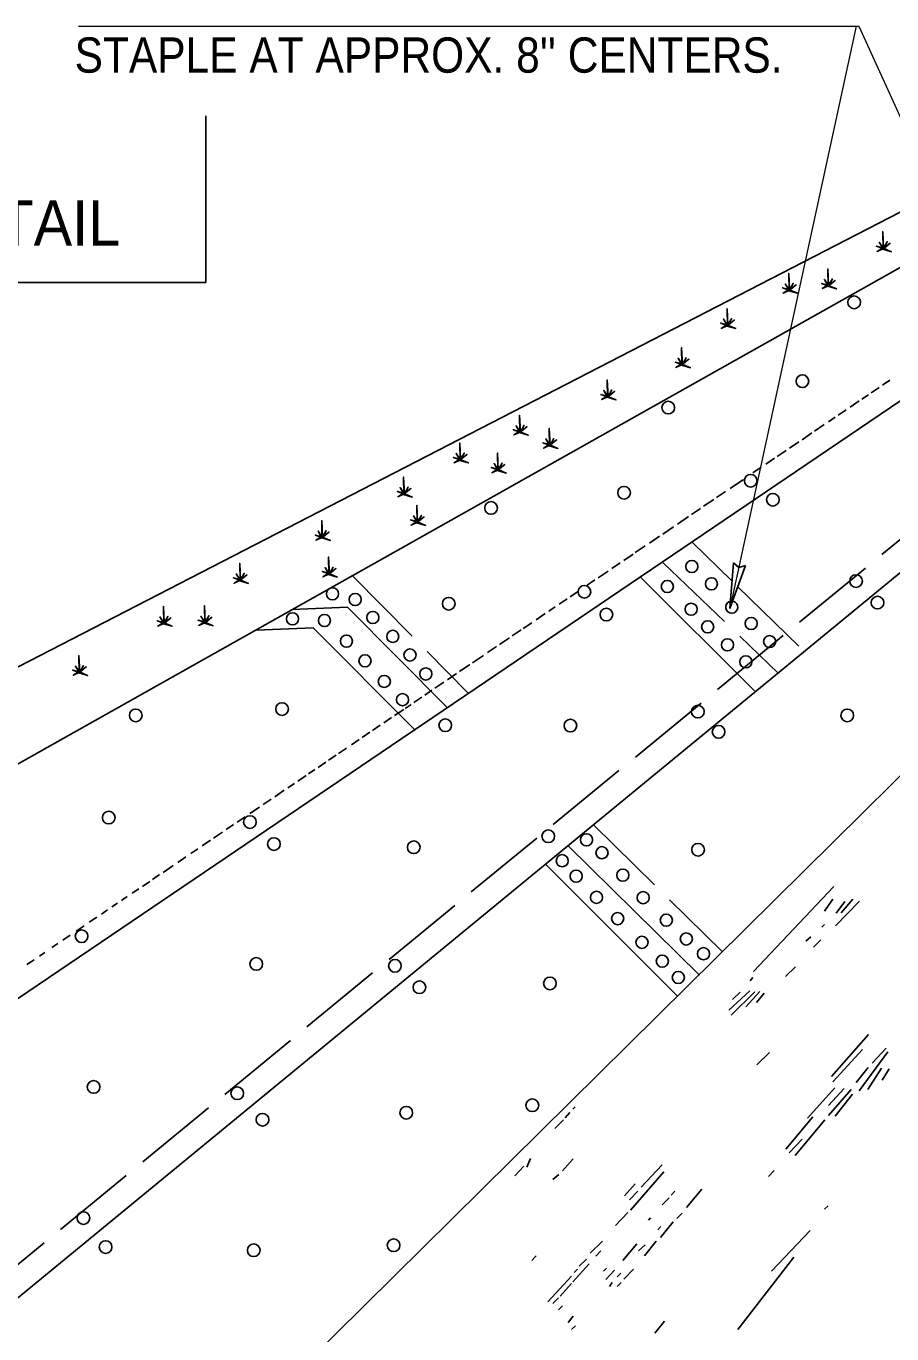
# Model space of a CAD drawing. Extents: x -329 to 40, y -46 to 222.
# Drawn here: x -245.36 to -212.99, y 4.84 to 53.75 of the extents above; entities that cross this region are included whole.
import ezdxf

# ---------------------------------------------------------------- set-up
doc = ezdxf.new("R2010")
doc.units = 0
doc.header["$LTSCALE"] = 0.53
doc.linetypes.add('LONG_DASHED', pattern=[7.5, 6, -1.5])
doc.layers.add('1', color=7, linetype='Continuous', lineweight=13)

msp = doc.modelspace()

# ---------------------------------------------------------------- linework, layer by layer
at = {"layer": '1'}
msp.add_line((-214.3192, 53.754), (-219.0423, 31.9704), dxfattribs=at)
at = {"layer": '1', "lineweight": 25}
for p, q in [((-238.6395, 44.1704), (-238.6395, 50.4047)), ((-275.1362, 14.5905), (-206.3863, 50.0373)), ((-266.2767, 14.5545), (-203.3007, 50.0139)), ((-200.5585, 47.9425), (-258.484, 8.7103)), ((-197.9514, 45.418), (-251.3286, 1.5469)), ((-282.2114, 44.1704), (-238.6395, 44.1704)), ((-195.3294, 42.879), (-244.2628, -5.5267)), ((-213.454, 40.2451), (-213.7554, 40.0409)), ((-213.0544, 40.5157), (-213.3372, 40.3242)), ((-214.2042, 39.737), (-214.5466, 39.5051)), ((-213.8588, 39.9709), (-214.1118, 39.7996)), ((-215.0985, 39.1313), (-215.3542, 38.9581)), ((-214.688, 39.4093), (-214.9869, 39.2068)), ((-215.5119, 38.8513), (-215.8789, 38.6028)), ((-216.4636, 38.2068), (-216.8115, 37.9712)), ((-215.9742, 38.5382), (-216.3439, 38.2878)), ((-216.9367, 37.8864), (-217.2765, 37.6562)), ((-217.8666, 37.2566), (-218.1794, 37.0447)), ((-217.3717, 37.5917), (-217.7008, 37.3688)), ((-218.5355, 36.8035), (-219.0329, 36.4666)), ((-219.207, 36.3487), (-219.5358, 36.126)), ((-220.1424, 35.7152), (-220.4822, 35.485)), ((-219.6473, 36.0505), (-220.0228, 35.7962)), ((-220.5936, 35.4097), (-221.0014, 35.1334)), ((-221.1509, 35.0322), (-221.5533, 34.7597)), ((-222.2086, 34.3158), (-222.5812, 34.0635)), ((-221.6675, 34.6823), (-222.051, 34.4226)), ((-222.6626, 34.0083), (-223.0132, 33.7708)), ((-223.5979, 33.3748), (-223.9675, 33.1245)), ((-223.141, 33.6842), (-223.451, 33.4743)), ((-219.0414, 31.9706), (-218.9092, 33.6845)), ((-219.0414, 31.9706), (-218.4519, 33.5853)), ((-224.0901, 33.0415), (-224.3809, 32.8445)), ((-222.3913, 33.1636), (-218.1214, 28.8906)), ((-225.1257, 32.34), (-225.425, 32.1373)), ((-224.7017, 32.6272), (-225.0197, 32.4118)), ((-225.5745, 32.036), (-225.8164, 31.8722)), ((-226.4499, 31.4431), (-226.7762, 31.2222)), ((-225.9497, 31.782), (-226.2894, 31.5518)), ((-227.2846, 30.8777), (-227.66, 30.6235)), ((-226.8442, 31.1761), (-227.1785, 30.9497)), ((-227.7712, 30.5482), (-228.1058, 30.3216)), ((-228.7664, 29.8742), (-229.147, 29.6164)), ((-228.2579, 30.2186), (-228.6633, 29.9441)), ((-229.2612, 29.5391), (-229.601, 29.3089)), ((-230.183, 28.9147), (-230.444, 28.738)), ((-229.7368, 29.2169), (-230.0715, 28.9902)), ((-230.9632, 28.3864), (-231.1863, 28.2353)), ((-230.5662, 28.6552), (-230.86, 28.4563)), ((-231.6946, 27.8911), (-231.9826, 27.696)), ((-231.2378, 28.2003), (-231.5776, 27.9703)), ((-232.1188, 27.6038), (-232.4012, 27.4125)), ((-232.9017, 27.0735), (-233.1956, 26.8745)), ((-232.5046, 27.3424), (-232.7957, 27.1453)), ((-233.7608, 26.4917), (-234.0491, 26.2965)), ((-233.3775, 26.7512), (-233.6738, 26.5506)), ((-234.5603, 25.9503), (-234.8049, 25.7846)), ((-234.1496, 26.2284), (-234.4433, 26.0295)), ((-235.3241, 25.433), (-235.5772, 25.2615)), ((-234.8918, 25.7257), (-235.2021, 25.5156)), ((-235.7076, 25.1732), (-236.0584, 24.9357)), ((-236.6372, 24.5437), (-236.9937, 24.3023)), ((-236.1998, 24.8399), (-236.4933, 24.6412)), ((-237.1677, 24.1844), (-237.4612, 23.9857)), ((-238.0186, 23.6081), (-238.3529, 23.3817)), ((-237.5999, 23.8917), (-237.8773, 23.7038)), ((-238.9322, 22.9892), (-239.1987, 22.8087)), ((-238.4592, 23.3097), (-238.7772, 23.0942)), ((-225.0853, 23.0925), (-220.1749, 18.2541)), ((-239.3862, 22.6818), (-239.6852, 22.4793)), ((-240.3651, 22.0188), (-240.6313, 21.8384)), ((-239.8537, 22.365), (-240.2373, 22.1052)), ((-225.9313, 22.4121), (-220.9908, 17.4679)), ((-240.7347, 21.7683), (-241.0122, 21.5804)), ((-218.1639, 18.3969), (-215.1532, 21.5785)), ((-241.5777, 21.1975), (-241.7949, 21.0503)), ((-241.14, 21.4939), (-241.3899, 21.3247)), ((-215.5074, 20.6587), (-215.1954, 21.0975)), ((-214.8749, 20.5912), (-214.4448, 21.0975)), ((-242.3088, 20.7022), (-242.5427, 20.5439)), ((-241.9363, 20.9546), (-242.1484, 20.8109)), ((-215.0942, 20.1101), (-214.1918, 21.03)), ((-215.0689, 20.5742), (-214.74, 21.0131)), ((-243.1869, 20.1075), (-243.4862, 19.9048)), ((-242.7193, 20.4243), (-242.9967, 20.2364)), ((-215.6087, 20.0594), (-215.5074, 20.1522)), ((-243.7118, 19.752), (-243.9893, 19.5641)), ((-216.2074, 19.5278), (-216.0134, 19.6966)), ((-215.9207, 19.3083), (-215.6424, 19.5868)), ((-244.6552, 19.1132), (-244.8617, 18.9733)), ((-244.1716, 19.4407), (-244.3967, 19.2882)), ((-245.063, 18.8369), (-245.3269, 18.6582)), ((-218.282, 18.0508), (-218.1892, 18.1775)), ((-216.9579, 18.2112), (-216.5869, 18.5657)), ((-219.0747, 16.9537), (-218.2988, 17.6711)), ((-218.9903, 16.7681), (-218.1133, 17.6373)), ((-218.9482, 17.3504), (-218.6614, 17.6289)), ((-218.4506, 17.0719), (-217.9193, 17.6543)), ((-218.0458, 17.2323), (-217.7591, 17.5867)), ((-215.2433, 14.4673), (-213.8567, 16.0427)), ((-218.0329, 14.9), (-217.5598, 15.3652)), ((-215.1863, 14.2714), (-214.0769, 15.4795)), ((-214.2074, 13.9367), (-213.1389, 15.3897)), ((-213.7262, 14.9652), (-213.196, 15.5285)), ((-214.3216, 14.2469), (-213.873, 14.8102)), ((-213.8812, 13.9776), (-213.3672, 14.7775)), ((-213.351, 14.3368), (-213.0817, 14.753)), ((-216.1406, 12.9082), (-215.121, 14.051)), ((-215.3575, 13.3817), (-214.7703, 14.0266)), ((-215.3575, 13.0143), (-214.5092, 13.9776)), ((-215.1047, 12.9817), (-214.4603, 13.8062)), ((-224.9176, 13.245), (-224.8243, 13.3384)), ((-225.5812, 12.5187), (-225.2597, 12.8507)), ((-225.1975, 12.9233), (-225.0317, 13.1205)), ((-216.9481, 11.7573), (-215.9367, 12.9654)), ((-216.5973, 11.5206), (-215.4962, 12.8429)), ((-216.8257, 11.6185), (-216.3445, 12.1247)), ((-226.6284, 11.0764), (-226.4936, 11.4084)), ((-225.2993, 10.9394), (-224.901, 11.3937)), ((-227.0846, 10.7547), (-226.7424, 11.1179)), ((-225.6605, 10.615), (-225.4382, 10.8097)), ((-222.7521, 9.4656), (-221.5108, 10.9023)), ((-222.363, 10.3277), (-221.5757, 11.1712)), ((-217.5927, 10.7263), (-217.3798, 10.9487)), ((-222.9836, 10.0125), (-222.5853, 10.4574)), ((-222.7983, 9.8549), (-222.4834, 10.1793)), ((-221.5757, 9.6695), (-221.3071, 9.9291)), ((-221.233, 10.031), (-221.1033, 10.1793)), ((-220.6587, 9.5676), (-220.0844, 10.2535)), ((-223.3171, 8.9002), (-222.8632, 9.3822)), ((-221.0199, 9.1597), (-220.8254, 9.3543)), ((-215.5048, 9.511), (-215.3602, 9.6302)), ((-222.0852, 9.0948), (-222.011, 9.1783)), ((-221.7332, 8.7333), (-221.622, 8.8631)), ((-221.6405, 8.4459), (-221.1682, 9.0299)), ((-224.2618, 7.862), (-223.808, 8.3162)), ((-217.4822, 7.1893), (-216.0443, 8.7156)), ((-224.0581, 7.7508), (-223.8636, 7.9454)), ((-223.0392, 7.5932), (-222.5205, 8.2049)), ((-222.4557, 7.9454), (-222.2148, 8.1772)), ((-222.2333, 7.76), (-221.798, 8.3069)), ((-226.4522, 7.59), (-226.2862, 7.7664)), ((-224.9102, 6.796), (-224.2989, 7.4634)), ((-224.6787, 7.3707), (-224.4007, 7.6395)), ((-218.7458, 5.0091), (-216.6542, 7.7127)), ((-225.8457, 6.0452), (-224.9658, 6.9999)), ((-224.8639, 7.139), (-224.7343, 7.2687)), ((-223.7617, 7.1853), (-223.6598, 7.2966)), ((-223.6783, 6.8794), (-223.3541, 7.2317)), ((-223.2523, 6.9721), (-223.1226, 7.1112)), ((-223.0022, 6.8887), (-222.6502, 7.2687)), ((-225.3919, 6.2583), (-224.9658, 6.7311)), ((-223.5487, 6.6199), (-223.4375, 6.7589)), ((-223.2523, 6.6199), (-223.104, 6.7589)), ((-225.6605, 5.9802), (-225.4475, 6.1935)), ((-225.4475, 5.7486), (-225.2993, 5.8968)), ((-225.0906, 5.2673), (-224.9009, 5.5114)), ((-224.9687, 5.0097), (-224.8196, 5.1453)), ((-221.8525, 4.8742), (-221.4867, 5.3216))]:
    msp.add_line(p, q, dxfattribs=at)
at = {"layer": '1', "linetype": 'LONG_DASHED', "lineweight": 25}
for p, q in [((-198.6214, 46.1052), (-251.9986, 2.2342)), ((-220.4524, 34.4499), (-218.9683, 33.0034)), ((-221.5417, 33.6868), (-217.2282, 29.5446)), ((-233.1532, 33.2011), (-228.8302, 28.8079)), ((-218.7449, 32.7857), (-216.2697, 30.3731)), ((-224.1334, 23.8636), (-219.3288, 19.1462))]:
    msp.add_line(p, q, dxfattribs=at)
at = {"layer": '1'}
msp.add_lwpolyline([(-243.3991, 53.754), (-214.2233, 53.754), (-197.243, 16.4934)], dxfattribs=at)
at = {"layer": '1', "lineweight": 25}
for points in [[(-213.3243, 45.4168), (-212.9999, 45.3184), (-213.2805, 45.4384), (-213.0535, 45.6372), (-213.275, 45.4604), (-213.1577, 45.6908), (-213.297, 45.4439), (-213.3244, 46.0653), (-213.3134, 45.4384), (-213.4553, 45.6729), (-213.3025, 45.4384), (-213.5387, 45.3284), (-213.3519, 45.4494), (-213.5595, 45.524), (-213.3571, 45.4733)], [(-216.8369, 43.8598), (-216.5125, 43.7615), (-216.7931, 43.8815), (-216.5661, 44.0802), (-216.7876, 43.9035), (-216.6702, 44.1338), (-216.8096, 43.887), (-216.837, 44.5084), (-216.826, 43.8815), (-216.9679, 44.116), (-216.8151, 43.8815), (-217.0513, 43.7715), (-216.8645, 43.8925), (-217.0721, 43.9671), (-216.8697, 43.9164)], [(-215.3753, 44.025), (-215.0509, 43.9267), (-215.3315, 44.0467), (-215.1045, 44.2454), (-215.326, 44.0687), (-215.2087, 44.299), (-215.348, 44.0522), (-215.3754, 44.6736), (-215.3644, 44.0467), (-215.5063, 44.2812), (-215.3535, 44.0467), (-215.5897, 43.9367), (-215.4029, 44.0577), (-215.6105, 44.1322), (-215.4081, 44.0816)], [(-219.1472, 42.5389), (-218.8227, 42.4406), (-219.1033, 42.5606), (-218.8763, 42.7593), (-219.0978, 42.5826), (-218.9805, 42.8129), (-219.1198, 42.5661), (-219.1472, 43.1875), (-219.1362, 42.5606), (-219.2782, 42.7951), (-219.1253, 42.5606), (-219.3616, 42.4506), (-219.1747, 42.5716), (-219.3823, 42.6462), (-219.1799, 42.5955)], [(-220.8445, 41.0764), (-220.5201, 40.9781), (-220.8007, 41.0981), (-220.5737, 41.2968), (-220.7952, 41.1201), (-220.6778, 41.3504), (-220.8172, 41.1036), (-220.8446, 41.725), (-220.8336, 41.0981), (-220.9755, 41.3326), (-220.8227, 41.0981), (-221.0589, 40.9881), (-220.8721, 41.1091), (-221.0797, 41.1837), (-220.8773, 41.133)], [(-223.6262, 39.8734), (-223.3018, 39.7751), (-223.5824, 39.8951), (-223.3554, 40.0938), (-223.5769, 39.9171), (-223.4596, 40.1474), (-223.5989, 39.9006), (-223.6263, 40.522), (-223.6153, 39.8951), (-223.7572, 40.1296), (-223.6044, 39.8951), (-223.8407, 39.7851), (-223.6538, 39.9061), (-223.8614, 39.9807), (-223.659, 39.93)], [(-226.9031, 38.5525), (-226.5787, 38.4542), (-226.8593, 38.5742), (-226.6322, 38.7729), (-226.8537, 38.5962), (-226.7364, 38.8265), (-226.8757, 38.5797), (-226.9032, 39.2011), (-226.8922, 38.5742), (-227.0341, 38.8087), (-226.8812, 38.5742), (-227.1175, 38.4642), (-226.9307, 38.5852), (-227.1382, 38.6597), (-226.9358, 38.6091)], [(-225.7951, 38.0571), (-225.4707, 37.9588), (-225.7512, 38.0787), (-225.5242, 38.2775), (-225.7457, 38.1007), (-225.6284, 38.3311), (-225.7678, 38.0842), (-225.7952, 38.7057), (-225.7842, 38.0787), (-225.9261, 38.3132), (-225.7732, 38.0787), (-226.0095, 37.9688), (-225.8227, 38.0898), (-226.0302, 38.1643), (-225.8278, 38.1137)], [(-229.1427, 37.5146), (-228.8183, 37.4162), (-229.0988, 37.5362), (-228.8718, 37.735), (-229.0933, 37.5583), (-228.976, 37.7886), (-229.1153, 37.5418), (-229.1427, 38.1632), (-229.1317, 37.5362), (-229.2737, 37.7707), (-229.1208, 37.5362), (-229.3571, 37.4262), (-229.1702, 37.5472), (-229.3778, 37.6218), (-229.1754, 37.5712)], [(-227.7282, 37.1372), (-227.4038, 37.0388), (-227.6843, 37.1588), (-227.4573, 37.3576), (-227.6788, 37.1808), (-227.5615, 37.4112), (-227.7008, 37.1643), (-227.7283, 37.7858), (-227.7172, 37.1588), (-227.8592, 37.3933), (-227.7063, 37.1588), (-227.9426, 37.0488), (-227.7558, 37.1698), (-227.9633, 37.2444), (-227.7609, 37.1938)], [(-231.2407, 36.2408), (-230.9163, 36.1425), (-231.1969, 36.2625), (-230.9699, 36.4612), (-231.1914, 36.2845), (-231.0741, 36.5148), (-231.2134, 36.268), (-231.2408, 36.8894), (-231.2298, 36.2625), (-231.3717, 36.497), (-231.2189, 36.2625), (-231.4552, 36.1525), (-231.2683, 36.2735), (-231.4759, 36.3481), (-231.2735, 36.2974)], [(-230.7457, 35.1793), (-230.4212, 35.081), (-230.7018, 35.201), (-230.4748, 35.3997), (-230.6963, 35.223), (-230.579, 35.4533), (-230.7183, 35.2065), (-230.7457, 35.8279), (-230.7347, 35.201), (-230.8767, 35.4355), (-230.7238, 35.201), (-230.9601, 35.091), (-230.7732, 35.212), (-230.9808, 35.2866), (-230.7784, 35.2359)], [(-234.3054, 34.6132), (-233.981, 34.5148), (-234.2616, 34.6348), (-234.0346, 34.8336), (-234.2561, 34.6568), (-234.1387, 34.8872), (-234.2781, 34.6403), (-234.3055, 35.2617), (-234.2945, 34.6348), (-234.4364, 34.8693), (-234.2836, 34.6348), (-234.5198, 34.5248), (-234.333, 34.6458), (-234.5406, 34.7204), (-234.3382, 34.6698)], [(-234.0461, 33.245), (-233.7217, 33.1467), (-234.0023, 33.2667), (-233.7752, 33.4654), (-233.9967, 33.2887), (-233.8794, 33.519), (-234.0187, 33.2722), (-234.0462, 33.8936), (-234.0352, 33.2667), (-234.1771, 33.5012), (-234.0242, 33.2667), (-234.2605, 33.1567), (-234.0737, 33.2777), (-234.2812, 33.3522), (-234.0788, 33.3016)], [(-237.37, 33.0092), (-237.0456, 32.9108), (-237.3262, 33.0308), (-237.0992, 33.2296), (-237.3207, 33.0528), (-237.2033, 33.2832), (-237.3427, 33.0363), (-237.3701, 33.6578), (-237.3591, 33.0308), (-237.501, 33.2653), (-237.3482, 33.0308), (-237.5844, 32.9208), (-237.3976, 33.0418), (-237.6052, 33.1164), (-237.4027, 33.0658)], [(-218.9092, 33.6845), (-218.7062, 33.5056), (-218.4519, 33.5853)], [(-240.2225, 31.4051), (-239.8981, 31.3067), (-240.1787, 31.4267), (-239.9517, 31.6255), (-240.1732, 31.4488), (-240.0558, 31.6791), (-240.1952, 31.4322), (-240.2226, 32.0537), (-240.2116, 31.4267), (-240.3535, 31.6612), (-240.2007, 31.4267), (-240.4369, 31.3167), (-240.2501, 31.4377), (-240.4577, 31.5123), (-240.2552, 31.4617)], [(-238.6902, 31.4287), (-238.3657, 31.3303), (-238.6463, 31.4503), (-238.4193, 31.6491), (-238.6408, 31.4723), (-238.5235, 31.7027), (-238.6628, 31.4558), (-238.6902, 32.0772), (-238.6792, 31.4503), (-238.8212, 31.6848), (-238.6683, 31.4503), (-238.9046, 31.3403), (-238.7177, 31.4613), (-238.9253, 31.5359), (-238.7229, 31.4853)], [(-235.4147, 31.9317), (-233.3423, 32.019), (-229.6126, 28.2645)], [(-236.75, 31.1666), (-234.6277, 31.256), (-230.8521, 27.4553)], [(-243.3814, 29.5652), (-243.057, 29.4668), (-243.3376, 29.5868), (-243.1106, 29.7856), (-243.3321, 29.6088), (-243.2147, 29.8392), (-243.3541, 29.5923), (-243.3815, 30.2137), (-243.3705, 29.5868), (-243.5124, 29.8213), (-243.3596, 29.5868), (-243.5958, 29.4768), (-243.409, 29.5978), (-243.6166, 29.6724), (-243.4142, 29.6217)]]:
    msp.add_lwpolyline(points, dxfattribs=at)
for centre, radius in [((-214.3938, 43.4246), 0.2372), ((-216.3269, 40.476), 0.2372), ((-221.3481, 39.4853), 0.2372), ((-218.26, 36.749), 0.2372), ((-222.9983, 36.3008), 0.2372), ((-217.4348, 36.0413), 0.2372), ((-227.9725, 35.7347), 0.2372), ((-220.4615, 33.5446), 0.2267), ((-224.4835, 32.5973), 0.2372), ((-221.3804, 32.7949), 0.2267), ((-219.7324, 32.8949), 0.2267), ((-214.323, 32.9983), 0.2372), ((-233.903, 32.5226), 0.2267), ((-233.0527, 32.3105), 0.2267), ((-229.552, 32.1492), 0.2372), ((-213.5215, 32.1963), 0.2372), ((-235.3985, 31.5839), 0.2267), ((-232.395, 31.6395), 0.2267), ((-223.6584, 31.7482), 0.2372), ((-220.4915, 31.9453), 0.2267), ((-234.2038, 31.5255), 0.2267), ((-219.8721, 31.2855), 0.2267), ((-218.244, 31.4155), 0.2267), ((-233.3815, 30.7534), 0.2267), ((-231.6486, 30.9306), 0.2267), ((-219.133, 30.6159), 0.2267), ((-217.5549, 30.7358), 0.2267), ((-231.0035, 30.2344), 0.2267), ((-232.6858, 30.0191), 0.2267), ((-218.4438, 29.9761), 0.2267), ((-231.9648, 29.247), 0.2267), ((-230.4089, 29.5255), 0.2267), ((-235.7876, 28.2096), 0.2372), ((-231.2817, 28.5634), 0.2267), ((-241.2569, 27.9737), 0.2372), ((-220.2401, 28.1155), 0.2372), ((-214.653, 27.974), 0.2372), ((-229.6825, 27.6092), 0.2372), ((-225.0021, 27.5966), 0.2372), ((-219.4622, 27.3607), 0.2372), ((-242.2705, 24.1523), 0.2372), ((-236.99, 23.9872), 0.2372), ((-225.8336, 23.456), 0.2372), ((-224.4002, 23.3231), 0.2267), ((-236.0941, 23.1616), 0.2372), ((-230.8606, 23.0437), 0.2372), ((-223.8248, 22.8394), 0.2267), ((-220.2287, 22.9492), 0.2372), ((-225.3095, 22.5399), 0.2267), ((-224.7915, 21.964), 0.2267), ((-223.0422, 21.9986), 0.2267), ((-224.032, 21.1693), 0.2267), ((-222.2825, 21.1578), 0.2267), ((-223.2378, 20.3746), 0.2267), ((-221.4194, 20.317), 0.2267), ((-243.2842, 19.7177), 0.2372), ((-222.3286, 19.4878), 0.2267), ((-220.6713, 19.6145), 0.2267), ((-220.0268, 19.0616), 0.2267), ((-236.7542, 18.6797), 0.2372), ((-231.5679, 18.609), 0.2372), ((-221.569, 18.7852), 0.2267), ((-225.7686, 17.9485), 0.2372), ((-220.9705, 18.1747), 0.2267), ((-230.6485, 17.8069), 0.2372), ((-242.8364, 14.08), 0.2372), ((-237.4615, 13.8441), 0.2372), ((-231.1436, 13.1128), 0.2372), ((-226.4288, 13.3958), 0.2372), ((-236.5185, 12.8533), 0.2372), ((-243.2135, 9.1735), 0.2372), ((-242.3885, 8.0884), 0.2372), ((-231.615, 8.1592), 0.2372), ((-236.8485, 7.9704), 0.2372)]:
    msp.add_circle(centre, radius, dxfattribs=at)
msp.add_arc((-218.9732, 32.0253), 0.2267, 109.84767, 74.99401, dxfattribs=at)

# ---------------------------------------------------------------- texts
at = {"layer": '1'}
for s, height, width, p in [("STAPLE AT APPROX. 8'' CENTERS.", 1.32, 0.9, (-243.5441, 52.0132)), ('SPLICE JOINT AND OVERLAP DETAIL', 1.7, 0.95, (-280.4787, 45.5398))]:
    msp.add_text(s, height=height, dxfattribs=dict(at, width=width)).set_placement(p)

doc.saveas('drawing.dxf')
